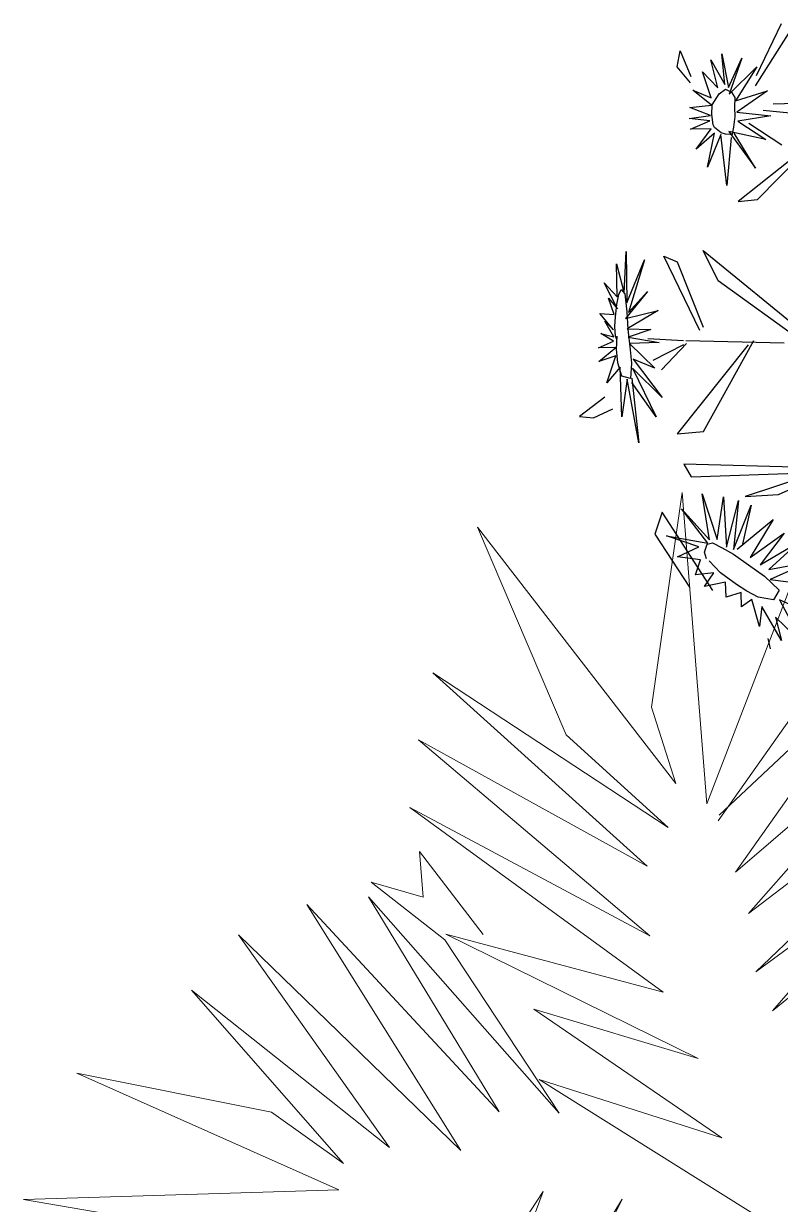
# Model space of a CAD drawing. Header units: millimetres. Extents: x -2729 to 15248, y -12439 to 5292.
# Drawn here: x 3868.4 to 3927.7, y -10907 to -10814.5 of the extents above; entities that cross this region are included whole.
import ezdxf

# ---------------------------------------------------------------- set-up
doc = ezdxf.new("R2010")
doc.units = ezdxf.units.MM

# ---------------------------------------------------------------- blocks, each defined once
blk = doc.blocks.new('geghhhhhhhhh')
at = {"color": 70, "linetype": 'Continuous', "lineweight": 0}
for p, q in [((352.761, 27.852), (357.95, 40.586)), ((357.95, 40.586), (355.555, 28.06)), ((356.154, 39.021), (352.761, 27.852)), ((355.555, 28.06), (358.948, 35.889)), ((373.519, 31.401), (362.641, 29.209)), ((366.434, 31.401), (373.519, 31.401)), ((362.641, 29.209), (372.422, 26.703)), ((365.436, 26.912), (362.641, 28.269)), ((362.641, 28.269), (368.929, 23.154)), ((356.354, 24.198), (347.471, 27.852)), ((368.929, 23.154), (361.144, 27.434)), ((361.144, 27.434), (367.631, 20.962)), ((367.631, 20.962), (358.649, 27.121)), ((358.649, 27.121), (365.436, 19.501)), ((372.422, 26.703), (365.436, 26.912)), ((365.436, 19.501), (357.551, 25.555)), ((357.551, 25.555), (363.34, 18.875)), ((356.952, 21.797), (349.667, 25.138)), ((349.667, 25.138), (356.354, 24.198)), ((363.34, 18.875), (355.455, 25.242)), ((355.455, 25.242), (360.445, 19.918)), ((360.445, 19.71), (350.964, 22.528)), ((350.964, 22.528), (356.952, 21.797)), ((348.669, 20.44), (343.28, 14.282)), ((345.176, 14.699), (348.669, 20.44)), ((362.441, 15.534), (352.561, 20.44)), ((352.561, 20.44), (360.445, 19.71)), ((360.445, 19.918), (363.34, 18.353)), ((342.98, 10.419), (349.467, 19.188)), ((349.467, 19.188), (345.176, 14.699)), ((361.843, 16.996), (359.148, 19.501)), ((362.541, 13.133), (353.36, 18.561)), ((353.36, 18.561), (362.441, 15.534)), ((363.34, 18.353), (361.443, 18.561)), ((361.443, 18.561), (361.843, 16.996)), ((350.066, 17.204), (343.779, 10.419)), ((344.777, 8.645), (350.066, 17.204)), ((350.765, 15.847), (344.777, 8.645)), ((346.773, 7.497), (350.765, 15.847)), ((362.441, 10.733), (353.859, 16.161)), ((353.859, 16.161), (362.541, 13.133)), ((357.451, 12.09), (353.36, 14.699)), ((353.36, 14.699), (362.441, 10.733)), ((351.663, 14.177), (349.368, 9.376)), ((351.663, 13.968), (346.773, 7.497)), ((350.066, 3.217), (352.162, 13.655)), ((352.162, 13.655), (354.857, 3.008)), ((354.657, 10.628), (353.36, 13.133)), ((353.36, 13.133), (361.743, 5.409)), ((361.743, 5.409), (357.451, 12.09)), ((354.857, 3.008), (354.657, 10.628))]:
    blk.add_line(p, q, dxfattribs=at)
blk = doc.blocks.new('styrtys')
at = {"color": 50, "linetype": 'Continuous'}
for p, q in [((13.098, -41.549), (13.128, -45.227)), ((11.983, -46.543), (10.67, -42.354)), ((13.128, -45.227), (15.481, -42.133)), ((15.481, -42.133), (14.504, -44.947)), ((9.451, -44.346), (11.983, -46.543)), ((11.321, -46.985), (9.451, -44.346)), ((15.962, -43.743), (14.179, -46.25)), ((14.504, -44.947), (15.962, -43.743)), ((8.355, -45.715), (11.321, -46.985)), ((11.273, -47.74), (8.355, -45.715)), ((11.929, -47.058), (12.44, -45.557)), ((12.44, -45.557), (13.32, -45.65)), ((13.32, -45.65), (13.63, -46.826)), ((15.67, -45.779), (14.002, -47.205)), ((14.179, -46.25), (15.67, -45.779)), ((8.236, -47.086), (11.273, -47.74)), ((11.089, -48.698), (8.236, -47.086)), ((11.657, -48.585), (11.929, -47.058)), ((13.63, -46.826), (13.577, -47.837)), ((13.577, -47.837), (13.454, -48.772)), ((14.866, -47.698), (13.856, -48.199)), ((14.002, -47.205), (14.866, -47.698)), ((7.63, -48.317), (11.089, -48.698)), ((10.914, -49.905), (7.63, -48.317)), ((11.397, -50.002), (11.657, -48.585)), ((13.454, -48.772), (13.149, -50.306)), ((13.856, -48.199), (14.691, -49.102)), ((7.33, -50.357), (10.37, -49.681)), ((14.691, -49.102), (13.634, -49.652)), ((13.634, -49.652), (14.636, -51.015)), ((11.065, -50.155), (7.33, -50.357)), ((7.419, -51.403), (11.065, -50.155)), ((11.131, -50.717), (7.419, -51.403)), ((7.631, -52.588), (11.131, -50.717)), ((14.646, -50.267), (10.732, -56.458)), ((11.306, -51.011), (11.397, -50.002)), ((13.149, -50.306), (12.658, -51.496)), ((13.375, -50.79), (14.098, -52.022)), ((14.636, -51.015), (13.375, -50.79)), ((10.87, -51.638), (7.631, -52.588)), ((8.117, -54.207), (10.87, -51.638)), ((11.281, -51.857), (11.306, -51.011)), ((12.611, -51.776), (12.204, -52.109)), ((11.159, -52.168), (8.117, -54.207)), ((9.86, -55.187), (11.159, -52.168)), ((11.452, -52.176), (9.86, -55.187)), ((11.543, -52.205), (11.281, -51.857)), ((12.273, -55.361), (11.452, -52.176)), ((12.204, -52.109), (11.543, -52.205)), ((13.417, -53.896), (12.003, -52.708)), ((12.003, -52.708), (12.273, -55.361)), ((12.549, -56.245), (15.173, -52.047)), ((14.098, -52.022), (12.879, -52.168)), ((12.879, -52.168), (13.417, -53.896)), ((10.732, -56.458), (12.549, -56.245)), ((1.466, -63.293), (4.165, -60.004)), ((4.165, -60.004), (2.515, -62.863)), ((0.805, -63.539), (2.579, -60.207)), ((2.579, -60.207), (1.466, -63.293)), ((2.192, -62.999), (6.564, -60.383)), ((6.564, -60.383), (2.437, -63.3)), ((-21.016, -61.719), (-19.567, -63.892)), ((-20.158, -64.26), (-21.016, -61.719)), ((-19.567, -63.892), (-19.174, -61.292)), ((-19.174, -61.292), (-18.526, -64.205)), ((-16.791, -61.102), (-18.575, -63.771)), ((-18.526, -64.205), (-16.791, -61.102)), ((-0.178, -64.302), (0.738, -61.707)), ((0.738, -61.707), (0.805, -63.539)), ((-22.699, -62.772), (-20.158, -64.26)), ((-20.933, -64.732), (-22.699, -62.772)), ((-18.172, -63.843), (-14.629, -62.561)), ((-14.629, -62.561), (-18.047, -64.674)), ((-1.22, -62.223), (-0.178, -64.302)), ((-0.592, -64.605), (-1.22, -62.223)), ((5.294, -62.45), (1.801, -64.201)), ((2.437, -63.3), (5.294, -62.45)), ((-3.472, -63.355), (-1.163, -64.961)), ((-1.831, -65.407), (-3.472, -63.355)), ((-1.869, -63.247), (-0.592, -64.605)), ((-1.163, -64.961), (-1.869, -63.247)), ((-24.045, -64.34), (-20.933, -64.732)), ((-21.179, -65.401), (-24.045, -64.34)), ((-21.137, -64.882), (-20.442, -64.582)), ((-20.442, -64.582), (-19.79, -64.271)), ((-19.79, -64.271), (-18.991, -64.006)), ((-18.991, -64.006), (-18.333, -63.854)), ((-18.511, -63.885), (-18.352, -64.003)), ((-18.352, -64.003), (-18.221, -64.333)), ((-18.187, -64.706), (-18.35, -65.341)), ((-18.221, -64.333), (-18.187, -64.706)), ((-18.047, -64.674), (-15.272, -64.551)), ((-15.272, -64.551), (-17.949, -65.161)), ((-4.473, -64.728), (-1.831, -65.407)), ((-2.352, -65.39), (-4.473, -64.728)), ((3.347, -64.634), (1.138, -64.887)), ((1.801, -64.201), (3.347, -64.634)), ((-24.16, -65.686), (-21.179, -65.401)), ((-21.642, -65.651), (-24.16, -65.686)), ((-23.825, -67.252), (-21.642, -65.651)), ((-21.427, -65.818), (-21.416, -65.293)), ((-21.416, -65.293), (-21.137, -64.882)), ((-18.491, -65.536), (-19.164, -65.973)), ((-18.35, -65.341), (-18.491, -65.536)), ((-16.211, -65.935), (-18.146, -65.537)), ((-18.146, -65.537), (-17.435, -66.995)), ((-17.949, -65.161), (-16.211, -65.935)), ((-6.625, -65.988), (-2.352, -65.39)), ((-0.144, -65.645), (-0.957, -66.808)), ((0.056, -66.675), (-0.144, -65.645)), ((0.171, -65.513), (0.056, -66.675)), ((1.134, -66.379), (0.171, -65.513)), ((0.539, -65.144), (1.134, -66.379)), ((2.108, -65.898), (0.539, -65.144)), ((1.138, -64.887), (2.108, -65.898)), ((-21.734, -66.015), (-23.825, -67.252)), ((-23.03, -67.82), (-21.734, -66.015)), ((-21.281, -66.406), (-23.03, -67.82)), ((-21.899, -68.013), (-21.281, -66.406)), ((-20.348, -66.561), (-21.899, -68.013)), ((-20.883, -66.123), (-21.427, -65.818)), ((-19.874, -66.247), (-20.883, -66.123)), ((-20.292, -68.11), (-20.348, -66.561)), ((-19.83, -66.292), (-20.292, -68.11)), ((-19.164, -65.973), (-19.874, -66.247)), ((-18.95, -67.769), (-19.83, -66.292)), ((-19.063, -66.02), (-18.95, -67.769)), ((-18.148, -67.444), (-19.063, -66.02)), ((-18.664, -65.888), (-18.148, -67.444)), ((-17.435, -66.995), (-18.664, -65.888)), ((-2.98, -65.825), (-6.625, -65.988)), ((-6.611, -67.562), (-2.98, -65.825)), ((-3.595, -66.334), (-6.611, -67.562)), ((-5.418, -67.847), (-3.595, -66.334)), ((-2.261, -66.308), (-3.67, -68.096)), ((-2.731, -67.289), (-2.261, -66.308)), ((-1.742, -66.339), (-2.731, -67.289)), ((-1.339, -67.416), (-1.742, -66.339)), ((-0.629, -65.907), (-1.339, -67.416)), ((-0.957, -66.808), (-0.629, -65.907)), ((-3.102, -66.713), (-5.418, -67.847)), ((-3.67, -68.096), (-3.102, -66.713))]:
    blk.add_line(p, q, dxfattribs=at)
at = {"color": 86, "linetype": 'Continuous'}
for p, q in [((16.894, -44.253), (16.239, -44.763)), ((2.146, -46.032), (6.606, -56.479)), ((2.816, -46.685), (6.891, -51.055)), ((7.281, -55.536), (2.816, -46.685)), ((5.674, -48.742), (3.255, -46.64)), ((6.891, -51.055), (5.674, -48.742)), ((-9.227, -62.128), (-6.249, -50.661)), ((-5.978, -51.999), (-7.553, -60.055)), ((-24.332, -53.223), (-21.148, -62.454)), ((-2.24, -60.392), (-5.314, -53.317)), ((-21.947, -61.952), (-24.989, -55.78)), ((3.649, -56.164), (-4.482, -55.55)), ((-3.981, -55.814), (4.677, -57.942)), ((4.677, -57.942), (3.649, -56.164)), ((6.606, -56.479), (7.281, -55.536)), ((-19.49, -58.394), (-13.848, -61.24)), ((-14.634, -59.934), (-19.147, -58.31)), ((-19.293, -59.97), (-19.765, -63.032)), ((-13.848, -61.24), (-14.634, -59.934)), ((-7.553, -60.055), (-9.227, -62.128)), ((-7.546, -63.604), (-3.763, -59.611)), ((-3.422, -59.747), (-7.526, -64.733)), ((-2.144, -60.541), (-1.108, -63.158)), ((0.642, -61.156), (-2.051, -60.238)), ((-1.866, -60.431), (0.26, -62.105)), ((-28.34, -63.059), (-22.638, -63.825)), ((-7.526, -64.733), (-7.546, -63.604)), ((6.293, -64.418), (5, -63.352)), ((-23.405, -64.07), (-27.931, -63.984)), ((4.454, -64.3), (6.647, -65.468)), ((6.647, -65.468), (6.293, -64.418)), ((-22.675, -70.312), (-21.188, -68.692)), ((-20.735, -68.515), (-21.437, -69.989)), ((-21.437, -69.989), (-22.675, -70.312))]:
    blk.add_line(p, q, dxfattribs=at)
at = {"color": 50, "linetype": 'Continuous'}
blk.add_lwpolyline([(-0.068, -65.336), (-0.242, -65.539), (-0.91, -65.904), (-1.618, -66.165), (-2.529, -66.494), (-3.326, -66.678), (-3.754, -66.677), (-3.559, -66.267), (-2.342, -65.523), (-1.145, -64.894), (0.236, -64.045), (1.159, -63.524), (2.271, -63.105), (2.383, -63.781), (1.565, -64.507), (0.652, -65.046), (-0.308, -65.437)], dxfattribs=at)

msp = doc.modelspace()

# ---------------------------------------------------------------- block references
at = {"rotation": 245.2375056738179}
msp.add_blockref('styrtys', (3974.167, -10866.679, 0.448), dxfattribs=at)
at = {"color": 7, "linetype": 'Continuous', "lineweight": 0, "xscale": 2.227967417066542, "yscale": 2.227967417066542, "zscale": 2.227967417066542, "rotation": 170.339303286848}
msp.add_blockref('geghhhhhhhhh', (4700.492, -10977.32, 0.224), dxfattribs=at)

doc.saveas('drawing.dxf')
